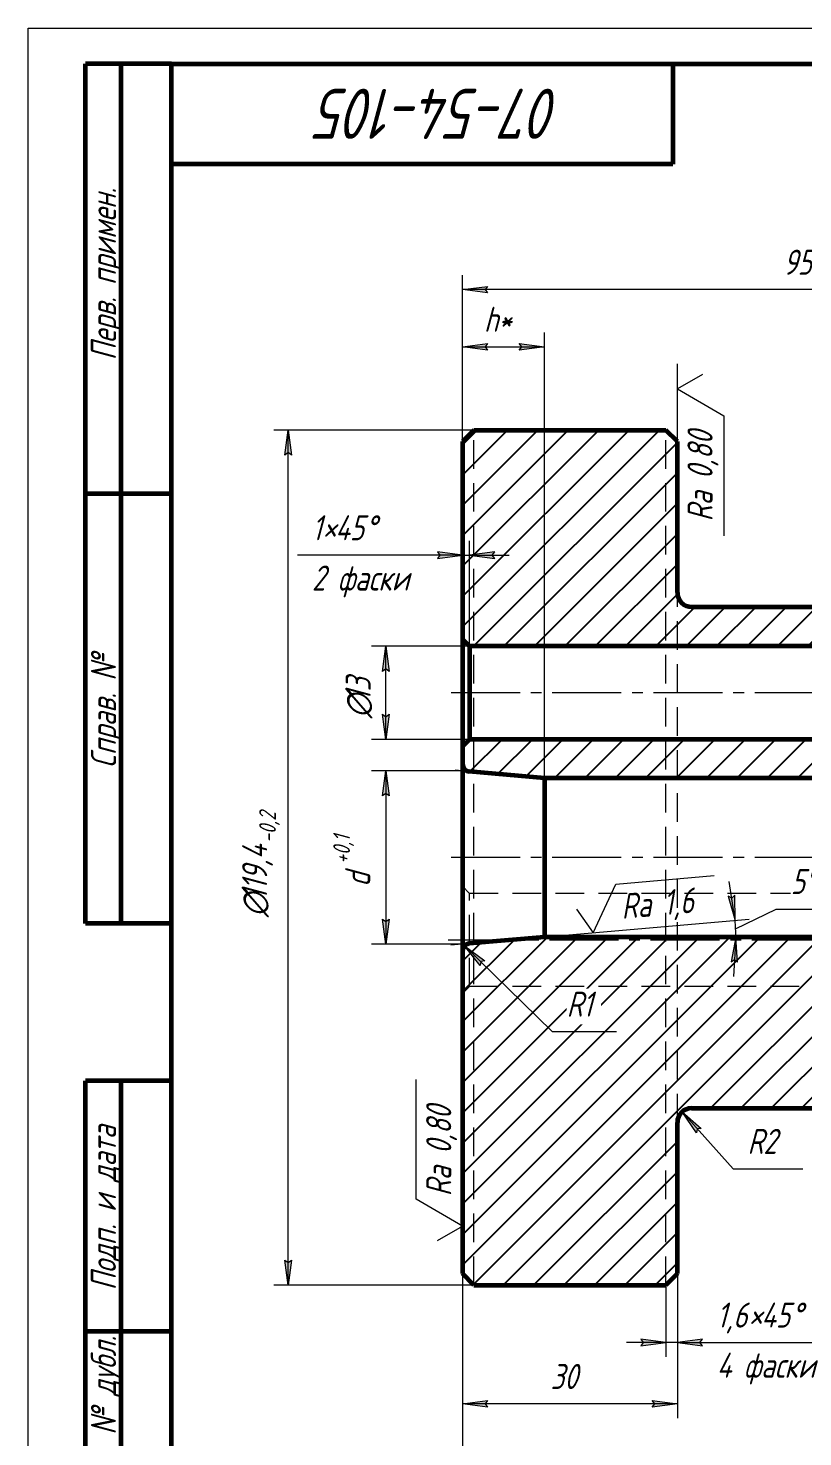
# Model space of a CAD drawing. Header units: millimetres. Extents: x 0 to 420, y 0 to 297.
# Drawn here: x 0 to 108.2, y 100.3 to 297 of the extents above; entities that cross this region are included whole.
import ezdxf

# ---------------------------------------------------------------- set-up
doc = ezdxf.new("R2010")
doc.units = ezdxf.units.MM
for name, pattern in [('K5LT_AXLED', [14.136858, 9.636858, -1.5, 1.5, -1.5]), ('K5LT_BASIC', [0]), ('K5LT_DASHED', [6, 4, -2]), ('K5LT_THIN', [0])]:
    doc.linetypes.add(name, pattern=pattern)
doc.layers.add('Системный слой', color=7, linetype='Continuous')
doc.layers.add('Системный слой (1)', color=252, linetype='Continuous', true_color=0x909090)
doc.styles.add('KDIMTEXTSTYLE', font='GOST_AU.SHX', dxfattribs={"width": 0.96, "oblique": 15, "height": 5})
doc.styles.add('KTEXTSTYLE', font='GOST_AU.SHX', dxfattribs={"width": 0.96, "height": 5})
doc.dimstyles.new('KDIMSTYLE (1.00)', dxfattribs={"dimtxt": 5, "dimasz": 1, "dimexe": 2, "dimexo": 0, "dimgap": 1, "dimtad": 1, "dimtxsty": 'KDIMTEXTSTYLE', "dimsah": 1, "dimcen": 0, "dimdle": 1, "dimadec": 0, "dimazin": 0, "dimtfac": 0.667, "dimtmove": 0, "dimatfit": 3, "dimfxl": 1, "dimtvp": 1, "dimtolj": 1, "dimtzin": 0, "dimarcsym": 0})

# ---------------------------------------------------------------- blocks, each defined once
blk = doc.blocks.new('U6')
at = {"layer": 'Системный слой (1)', "color": 150, "linetype": 'K5LT_BASIC', "lineweight": 60, "true_color": 0x0080ff}
blk.add_line((60.65, 194.21), (60.65, 168.17), dxfattribs=at)
at = {"layer": 'Системный слой (1)', "color": 7, "linetype": 'K5LT_DASHED', "lineweight": 18}
for p, q in [((60.65, 194.21), (60.65, 194.21)), ((60.65, 168.17), (60.65, 168.17))]:
    blk.add_line(p, q, dxfattribs=at)
blk = doc.blocks.new('D2')
at = {"layer": 'Системный слой (1)'}
for points in [[(64.15, 93.82), (60.65, 93.36), (64.15, 92.9), (63.8, 93.36)], [(165.65, 93.36), (162.15, 93.82), (162.5, 93.36), (162.15, 92.9)]]:
    blk.add_hatch(color=7, dxfattribs=at).paths.add_polyline_path(points)
at = {"layer": 'Системный слой (1)', "color": 7, "linetype": 'K5LT_THIN', "lineweight": 18}
for p, q in [((165.65, 147.79), (165.65, 91.36)), ((60.65, 123.09), (60.65, 91.36)), ((60.65, 93.36), (64.15, 93.82)), ((64.15, 92.9), (60.65, 93.36)), ((60.65, 93.36), (165.65, 93.36)), ((64.15, 93.82), (63.8, 93.36)), ((63.8, 93.36), (64.15, 92.9)), ((162.5, 93.36), (162.15, 93.82)), ((162.15, 93.82), (165.65, 93.36)), ((165.65, 93.36), (162.15, 92.9)), ((162.15, 92.9), (162.5, 93.36))]:
    blk.add_line(p, q, dxfattribs=at)
blk.add_wipeout([(109.69, 94.36), (109.69, 99.35), (116.33, 99.35), (116.33, 94.36)]).dxf.layer = 'Системный слой (1)'
at = {"layer": 'Системный слой (1)', "color": 7, "insert": (109.69, 98.93), "char_height": 3.5, "attachment_point": 1, "style": 'KTEXTSTYLE'}
blk.add_mtext('\\H3.5;\\W0.965;\\Q15;\\Q15;105', dxfattribs=at)
blk = doc.blocks.new('KDIMARROW_01')
at = {"layer": 'Системный слой'}
blk.add_hatch(color=0, dxfattribs=at).paths.add_polyline_path([(-3.5, -0.46), (0, 0), (-3.5, 0.46), (-3.15, 0)])
at = {"layer": 'Системный слой', "color": 0, "linetype": 'K5LT_THIN', "lineweight": 18}
for p, q in [((-3.15, 0), (-3.5, 0.46)), ((-3.5, 0.46), (0, 0)), ((0, 0), (-3.5, -0.46)), ((-3.5, -0.46), (-3.15, 0))]:
    blk.add_line(p, q, dxfattribs=at)
at = {"layer": 'Системный слой (1)', "color": 0, "linetype": 'K5LT_THIN', "lineweight": 18}
blk.add_line((0, 0), (-1, 0), dxfattribs=at)
blk = doc.blocks.new('D3')
at = {"layer": 'Системный слой (1)'}
for points in [[(64.15, 105.37), (60.65, 104.91), (64.15, 104.45), (63.8, 104.91)], [(90.65, 104.91), (87.15, 105.37), (87.5, 104.91), (87.15, 104.45)]]:
    blk.add_hatch(color=7, dxfattribs=at).paths.add_polyline_path(points)
at = {"layer": 'Системный слой (1)', "color": 7, "linetype": 'K5LT_THIN', "lineweight": 18}
for p, q in [((60.65, 123.09), (60.65, 102.91)), ((90.65, 123.09), (90.65, 102.91)), ((60.65, 104.91), (64.15, 105.37)), ((64.15, 104.45), (60.65, 104.91)), ((90.65, 104.91), (60.65, 104.91)), ((64.15, 105.37), (63.8, 104.91)), ((63.8, 104.91), (64.15, 104.45)), ((87.5, 104.91), (87.15, 105.37)), ((87.15, 105.37), (90.65, 104.91)), ((90.65, 104.91), (87.15, 104.45)), ((87.15, 104.45), (87.5, 104.91))]:
    blk.add_line(p, q, dxfattribs=at)
blk.add_wipeout([(72.93, 105.91), (72.93, 110.9), (78.15, 110.9), (78.15, 105.91)]).dxf.layer = 'Системный слой (1)'
at = {"layer": 'Системный слой (1)', "color": 7, "insert": (72.93, 110.48), "char_height": 3.5, "attachment_point": 1, "style": 'KTEXTSTYLE'}
blk.add_mtext('\\H3.5;\\W0.965;\\Q15;\\Q15;30', dxfattribs=at)
blk = doc.blocks.new('D4')
at = {"layer": 'Системный слой (1)'}
for points in [[(89.05, 113.47), (85.55, 113.93), (85.9, 113.47), (85.55, 113.01)], [(94.15, 113.93), (90.65, 113.47), (94.15, 113.01), (93.8, 113.47)]]:
    blk.add_hatch(color=7, dxfattribs=at).paths.add_polyline_path(points)
at = {"layer": 'Системный слой (1)', "color": 7, "linetype": 'K5LT_THIN', "lineweight": 18}
for p, q in [((90.65, 123.09), (90.65, 111.47)), ((89.05, 121.49), (89.05, 111.47)), ((89.05, 113.47), (83.55, 113.47)), ((89.05, 113.47), (85.55, 113.93)), ((85.55, 113.93), (85.9, 113.47)), ((85.9, 113.47), (85.55, 113.01)), ((85.55, 113.01), (89.05, 113.47)), ((90.65, 113.47), (89.05, 113.47)), ((94.15, 113.93), (90.65, 113.47)), ((90.65, 113.47), (94.15, 113.01)), ((90.65, 113.47), (94.15, 113.47)), ((93.8, 113.47), (94.15, 113.93)), ((94.15, 113.01), (93.8, 113.47))]:
    blk.add_line(p, q, dxfattribs=at)
blk.add_wipeout([(96.15, 107.47), (96.15, 119.55), (111.06, 119.55), (111.06, 107.47)]).dxf.layer = 'Системный слой (1)'
for p, q in [((90.65, 113.47), (96.15, 113.47)), ((94.15, 113.47), (113.69, 113.47))]:
    blk.add_line(p, q, dxfattribs=at)
at = {"layer": 'Системный слой (1)', "color": 7, "char_height": 3.5, "attachment_point": 1, "style": 'KTEXTSTYLE'}
for s, insert in [('\\H3.5;\\W0.965;\\Q15;\\Q15;1,6', (96.15, 119.06)), ('\\H3.5;\\W0.965;\\Q15;\\Q15;45', (102.35, 119.06)), ('\\H3.5;\\W0.965;\\Q15;\\Q15;°', (106.52, 119.06)), ('\\H3.5;\\W0.965;\\Q15;\\Q15;×', (100.6, 119.06)), ('\\H3.5;\\W0.965;\\Q15;\\Q15;4 фаски', (96.15, 112.05))]:
    blk.add_mtext(s, dxfattribs=dict(at, insert=insert))
blk = doc.blocks.new('KDIMARROW_02')
at = {"layer": 'Системный слой'}
blk.add_hatch(color=0, dxfattribs=at).paths.add_polyline_path([(3.15, 0), (3.5, 0.46), (0, 0), (3.5, -0.46)])
at = {"layer": 'Системный слой', "color": 0, "linetype": 'K5LT_THIN', "lineweight": 18}
for p, q in [((3.5, 0.46), (0, 0)), ((0, 0), (3.5, -0.46)), ((0, 0), (5.5, 0)), ((3.15, 0), (3.5, 0.46)), ((3.5, -0.46), (3.15, 0))]:
    blk.add_line(p, q, dxfattribs=at)
at = {"layer": 'Системный слой (1)', "color": 0, "linetype": 'K5LT_THIN', "lineweight": 18}
blk.add_line((0, 0), (-1, 0), dxfattribs=at)
blk = doc.blocks.new('D7')
at = {"layer": 'Системный слой (1)'}
for points in [[(36.31, 240.89), (35.85, 237.39), (36.31, 237.74), (36.77, 237.39)], [(36.31, 124.64), (35.85, 124.99), (36.31, 121.49), (36.77, 124.99)]]:
    blk.add_hatch(color=7, dxfattribs=at).paths.add_polyline_path(points)
at = {"layer": 'Системный слой (1)', "color": 7, "linetype": 'K5LT_THIN', "lineweight": 18}
for p, q in [((62.25, 240.89), (34.31, 240.89)), ((35.85, 237.39), (36.31, 240.89)), ((36.31, 240.89), (36.77, 237.39)), ((36.31, 121.49), (36.31, 240.89)), ((36.31, 237.74), (35.85, 237.39)), ((36.77, 237.39), (36.31, 237.74)), ((36.31, 121.49), (35.85, 124.99)), ((35.85, 124.99), (36.31, 124.64)), ((36.31, 124.64), (36.77, 124.99)), ((36.77, 124.99), (36.31, 121.49)), ((62.25, 121.49), (34.31, 121.49))]:
    blk.add_line(p, q, dxfattribs=at)
blk.add_wipeout([(35.31, 172.88), (29.4, 172.88), (29.4, 188.84), (35.31, 188.84)]).dxf.layer = 'Системный слой (1)'
at = {"layer": 'Системный слой (1)', "color": 7, "attachment_point": 1, "rotation": 90, "style": 'KTEXTSTYLE'}
for s, insert, char_height in [('\\H3.5;\\W0.965;\\Q15;\\Q15;\\H2.33;-0,2', (32.26, 183.23), 2.3333), ('\\H3.5;\\W0.965;\\Q15;\\Q15;119,4', (29.88, 175.28), 3.5), ('\\H3.5;\\W0.965;\\Q15;\\Q15;∅', (29.88, 172.88), 3.5)]:
    blk.add_mtext(s, dxfattribs=dict(at, insert=insert, char_height=char_height))
blk = doc.blocks.new('D8')
at = {"layer": 'Системный слой (1)'}
for points in [[(49.93, 193.29), (49.47, 189.79), (49.93, 190.14), (50.39, 189.79)], [(49.93, 172.24), (49.47, 172.59), (49.93, 169.09), (50.39, 172.59)]]:
    blk.add_hatch(color=7, dxfattribs=at).paths.add_polyline_path(points)
at = {"layer": 'Системный слой (1)', "color": 7, "linetype": 'K5LT_THIN', "lineweight": 18}
for p, q in [((60.65, 193.29), (47.93, 193.29)), ((49.47, 189.79), (49.93, 193.29)), ((49.93, 193.29), (50.39, 189.79)), ((49.93, 193.29), (49.93, 169.09)), ((49.93, 190.14), (49.47, 189.79)), ((50.39, 189.79), (49.93, 190.14)), ((49.93, 169.09), (49.47, 172.59)), ((49.47, 172.59), (49.93, 172.24)), ((49.93, 172.24), (50.39, 172.59)), ((50.39, 172.59), (49.93, 169.09)), ((60.65, 169.09), (47.93, 169.09))]:
    blk.add_line(p, q, dxfattribs=at)
blk.add_wipeout([(48.93, 177.1), (42.33, 177.1), (42.33, 184.96), (48.93, 184.96)]).dxf.layer = 'Системный слой (1)'
at = {"layer": 'Системный слой (1)', "color": 7, "attachment_point": 1, "rotation": 90, "style": 'KTEXTSTYLE'}
for s, insert, char_height in [('\\H3.5;\\W0.965;\\Q15;\\Q15;\\H2.33;+0,1', (42.61, 180.3), 2.3333), ('\\H3.5;\\W0.965;\\Q15;\\Q15;d', (44.26, 177.1), 3.5)]:
    blk.add_mtext(s, dxfattribs=dict(at, insert=insert, char_height=char_height))
blk = doc.blocks.new('D9')
at = {"layer": 'Системный слой (1)', "color": 7, "linetype": 'K5LT_THIN', "lineweight": 18}
for p, q in [((61.65, 210.69), (47.93, 210.69)), ((49.93, 210.69), (50.39, 207.19)), ((49.93, 197.69), (49.93, 210.69)), ((50.39, 207.19), (49.93, 207.54)), ((49.93, 200.84), (50.39, 201.19)), ((50.39, 201.19), (49.93, 197.69)), ((61.65, 197.69), (47.93, 197.69))]:
    blk.add_line(p, q, dxfattribs=at)
blk.add_wipeout([(48.93, 200.64), (43.85, 200.64), (43.85, 207.46), (48.93, 207.46)]).dxf.layer = 'Системный слой (1)'
at = {"layer": 'Системный слой (1)'}
for points in [[(49.93, 210.69), (49.47, 207.19), (49.93, 207.54), (50.39, 207.19)], [(49.93, 197.69), (49.47, 201.19), (49.93, 200.84), (50.39, 201.19)]]:
    blk.add_hatch(color=7, dxfattribs=at).paths.add_polyline_path(points)
at = {"layer": 'Системный слой (1)', "color": 7, "linetype": 'K5LT_THIN', "lineweight": 18}
for p, q in [((49.47, 207.19), (49.93, 210.69)), ((49.93, 207.54), (49.47, 207.19)), ((49.93, 197.69), (49.47, 201.19)), ((49.47, 201.19), (49.93, 200.84))]:
    blk.add_line(p, q, dxfattribs=at)
at = {"layer": 'Системный слой (1)', "color": 7, "char_height": 3.5, "attachment_point": 1, "rotation": 90, "style": 'KTEXTSTYLE'}
for s, insert in [('\\H3.5;\\W0.965;\\Q15;\\Q15;13', (44.34, 203.04)), ('\\H3.5;\\W0.965;\\Q15;\\Q15;∅', (44.34, 200.64))]:
    blk.add_mtext(s, dxfattribs=dict(at, insert=insert))
blk = doc.blocks.new('D10')
at = {"layer": 'Системный слой (1)', "color": 7, "linetype": 'K5LT_THIN', "lineweight": 18}
for p, q in [((60.65, 181.19), (60.65, 254.52)), ((72.08, 181.19), (72.08, 254.52)), ((64.15, 252.06), (60.65, 252.52)), ((60.65, 252.52), (72.08, 252.52)), ((63.8, 252.52), (64.15, 252.06)), ((72.08, 252.52), (68.58, 252.06)), ((68.58, 252.06), (68.93, 252.52))]:
    blk.add_line(p, q, dxfattribs=at)
blk.add_wipeout([(63.64, 253.52), (63.64, 258.52), (68.87, 258.52), (68.87, 253.52)]).dxf.layer = 'Системный слой (1)'
at = {"layer": 'Системный слой (1)'}
for points in [[(64.15, 252.98), (60.65, 252.52), (64.15, 252.06), (63.8, 252.52)], [(72.08, 252.52), (68.58, 252.98), (68.93, 252.52), (68.58, 252.06)]]:
    blk.add_hatch(color=7, dxfattribs=at).paths.add_polyline_path(points)
at = {"layer": 'Системный слой (1)', "color": 7, "linetype": 'K5LT_THIN', "lineweight": 18}
for p, q in [((60.65, 252.52), (64.15, 252.98)), ((64.15, 252.98), (63.8, 252.52)), ((68.93, 252.52), (68.58, 252.98)), ((68.58, 252.98), (72.08, 252.52))]:
    blk.add_line(p, q, dxfattribs=at)
at = {"layer": 'Системный слой (1)', "color": 7, "insert": (63.64, 258.1), "char_height": 3.5, "attachment_point": 1, "style": 'KTEXTSTYLE'}
blk.add_mtext('\\H3.5;\\W0.965;\\Q15;\\Q15;h*', dxfattribs=at)
blk = doc.blocks.new('D11')
at = {"layer": 'Системный слой (1)'}
for points in [[(64.15, 260.95), (60.65, 260.49), (64.15, 260.03), (63.8, 260.49)], [(155.65, 260.49), (152.15, 260.95), (152.5, 260.49), (152.15, 260.03)]]:
    blk.add_hatch(color=7, dxfattribs=at).paths.add_polyline_path(points)
at = {"layer": 'Системный слой (1)', "color": 7, "linetype": 'K5LT_THIN', "lineweight": 18}
for p, q in [((60.65, 239.29), (60.65, 262.49)), ((155.65, 209.79), (155.65, 262.49)), ((60.65, 260.49), (64.15, 260.95)), ((64.15, 260.03), (60.65, 260.49)), ((155.65, 260.49), (60.65, 260.49)), ((64.15, 260.95), (63.8, 260.49)), ((63.8, 260.49), (64.15, 260.03)), ((152.5, 260.49), (152.15, 260.95)), ((152.15, 260.95), (155.65, 260.49)), ((155.65, 260.49), (152.15, 260.03)), ((152.15, 260.03), (152.5, 260.49))]:
    blk.add_line(p, q, dxfattribs=at)
blk.add_wipeout([(105.43, 261.49), (105.43, 266.49), (110.65, 266.49), (110.65, 261.49)]).dxf.layer = 'Системный слой (1)'
at = {"layer": 'Системный слой (1)', "color": 7, "insert": (105.43, 266.07), "char_height": 3.5, "attachment_point": 1, "style": 'KTEXTSTYLE'}
blk.add_mtext('\\H3.5;\\W0.965;\\Q15;\\Q15;95', dxfattribs=at)
blk = doc.blocks.new('D13')
at = {"layer": 'Системный слой (1)'}
blk.add_hatch(color=7, dxfattribs=at).paths.add_polyline_path([(63.76, 166.76), (60.94, 168.87), (63.12, 166.1), (63.19, 166.67)])
at = {"layer": 'Системный слой (1)', "color": 7, "linetype": 'K5LT_THIN', "lineweight": 18}
for p, q in [((60.94, 168.87), (63.76, 166.76)), ((63.12, 166.1), (60.94, 168.87)), ((73.19, 156.9), (60.94, 168.87)), ((63.19, 166.67), (63.12, 166.1)), ((63.76, 166.76), (63.19, 166.67)), ((73.19, 156.9), (82.17, 156.9))]:
    blk.add_line(p, q, dxfattribs=at)
blk.add_wipeout([(75.19, 157.9), (75.19, 162.9), (79.97, 162.9), (79.97, 157.9)]).dxf.layer = 'Системный слой (1)'
at = {"layer": 'Системный слой (1)', "color": 7, "char_height": 3.5, "attachment_point": 1, "style": 'KTEXTSTYLE'}
for s, insert in [('\\H3.5;\\W0.965;\\Q15;\\Q15;R', (75.19, 162.47)), ('\\H3.5;\\W0.965;\\Q15;\\Q15;1', (77.41, 162.47))]:
    blk.add_mtext(s, dxfattribs=dict(at, insert=insert))
blk = doc.blocks.new('D14')
at = {"layer": 'Системный слой (1)'}
blk.add_hatch(color=7, dxfattribs=at).paths.add_polyline_path([(93.99, 143.38), (91.32, 145.68), (93.31, 142.77), (93.42, 143.33)])
at = {"layer": 'Системный слой (1)', "color": 7, "linetype": 'K5LT_THIN', "lineweight": 18}
for p, q in [((91.32, 145.68), (93.99, 143.38)), ((93.31, 142.77), (91.32, 145.68)), ((98.44, 137.73), (91.32, 145.68)), ((93.42, 143.33), (93.31, 142.77)), ((93.99, 143.38), (93.42, 143.33)), ((98.44, 137.73), (108.16, 137.73))]:
    blk.add_line(p, q, dxfattribs=at)
blk.add_wipeout([(100.44, 138.73), (100.44, 143.73), (105.93, 143.73), (105.93, 138.73)]).dxf.layer = 'Системный слой (1)'
at = {"layer": 'Системный слой (1)', "color": 7, "char_height": 3.5, "attachment_point": 1, "style": 'KTEXTSTYLE'}
for s, insert in [('\\H3.5;\\W0.965;\\Q15;\\Q15;R', (100.44, 143.31)), ('\\H3.5;\\W0.965;\\Q15;\\Q15;2', (102.66, 143.31))]:
    blk.add_mtext(s, dxfattribs=dict(at, insert=insert))
blk = doc.blocks.new('D15')
at = {"layer": 'Системный слой (1)'}
for points in [[(98.25, 175.54), (98.66, 175.95), (98.71, 172.42), (97.75, 175.82)], [(98.81, 170.09), (98.15, 166.62), (98.63, 166.95), (99.07, 166.57)]]:
    blk.add_hatch(color=7, dxfattribs=at).paths.add_polyline_path(points)
at = {"layer": 'Системный слой (1)', "color": 7, "linetype": 'K5LT_THIN', "lineweight": 18}
for p, q in [((98.71, 172.42), (97.91, 177.86)), ((98.25, 175.54), (97.75, 175.82)), ((97.75, 175.82), (98.71, 172.42)), ((98.66, 175.95), (98.25, 175.54)), ((98.71, 172.42), (98.66, 175.95)), ((98.79, 171.26), (104.47, 174)), ((104.47, 174), (113.17, 174)), ((61.56, 169.17), (100.7, 172.59)), ((164.05, 170.09), (96.81, 170.09)), ((98.81, 170.09), (98.15, 166.62)), ((98.81, 170.09), (98.49, 164.6)), ((99.07, 166.57), (98.81, 170.09)), ((98.15, 166.62), (98.63, 166.95)), ((98.63, 166.95), (99.07, 166.57))]:
    blk.add_line(p, q, dxfattribs=at)
blk.add_arc((72.08, 170.09), 26.73, 360, 5, dxfattribs=at)
blk.add_wipeout([(106.47, 175), (106.47, 180.08), (110.98, 180.08), (110.98, 175)]).dxf.layer = 'Системный слой (1)'
at = {"layer": 'Системный слой (1)', "color": 7, "char_height": 3.5, "attachment_point": 1, "style": 'KTEXTSTYLE'}
for s, insert in [('\\H3.5;\\W0.965;\\Q15;\\Q15;5', (106.47, 179.59)), ('\\H3.5;\\W0.965;\\Q15;\\Q15;°', (108.42, 179.59))]:
    blk.add_mtext(s, dxfattribs=dict(at, insert=insert))
blk = doc.blocks.new('U7')
at = {"layer": 'Системный слой (1)', "color": 7, "linetype": 'K5LT_THIN', "lineweight": 18}
for p, q in [((54.16, 133.47), (54.16, 150.22)), ((60.65, 129.72), (54.16, 133.47)), ((57.15, 127.7), (60.65, 129.72))]:
    blk.add_line(p, q, dxfattribs=at)
at = {"layer": 'Системный слой (1)', "color": 7, "insert": (55.58, 133.89), "char_height": 3.5, "attachment_point": 1, "rotation": 90, "style": 'KTEXTSTYLE'}
blk.add_mtext('\\H3.5;\\W0.965;\\Q15;\\Q15;Ra 0,80', dxfattribs=at)
blk = doc.blocks.new('U8')
at = {"layer": 'Системный слой (1)', "color": 7, "linetype": 'K5LT_THIN', "lineweight": 18}
for p, q in [((78.9, 170.69), (82.07, 177.48)), ((82.07, 177.48), (95.81, 178.69)), ((76.59, 174), (78.9, 170.69))]:
    blk.add_line(p, q, dxfattribs=at)
at = {"layer": 'Системный слой (1)', "color": 7, "insert": (82.62, 176.11), "char_height": 3.5, "attachment_point": 1, "rotation": 5, "style": 'KTEXTSTYLE'}
blk.add_mtext('\\H3.5;\\W0.965;\\Q15;\\Q15;Ra 1,6', dxfattribs=at)
blk = doc.blocks.new('U12')
at = {"layer": 'Системный слой (1)', "color": 7, "linetype": 'K5LT_THIN', "lineweight": 18}
for p, q in [((90.65, 239.29), (90.65, 250.12)), ((94.15, 248.64), (90.65, 246.62)), ((90.65, 246.62), (97.15, 242.87)), ((97.15, 242.87), (97.15, 226.12))]:
    blk.add_line(p, q, dxfattribs=at)
at = {"layer": 'Системный слой (1)', "color": 7, "insert": (92.07, 228.12), "char_height": 3.5, "attachment_point": 1, "rotation": 90, "style": 'KTEXTSTYLE'}
blk.add_mtext('\\H3.5;\\W0.965;\\Q15;\\Q15;Ra 0,80', dxfattribs=at)
blk = doc.blocks.new('D16')
at = {"layer": 'Системный слой (1)'}
for points in [[(60.65, 223.4), (57.15, 223.86), (57.5, 223.4), (57.15, 222.93)], [(65.15, 223.86), (61.65, 223.4), (65.15, 222.93), (64.8, 223.4)]]:
    blk.add_hatch(color=7, dxfattribs=at).paths.add_polyline_path(points)
at = {"layer": 'Системный слой (1)', "color": 7, "linetype": 'K5LT_THIN', "lineweight": 18}
for p, q in [((60.65, 211.69), (60.65, 225.4)), ((61.65, 210.69), (61.65, 225.4)), ((60.65, 223.4), (57.15, 223.86)), ((57.15, 223.86), (57.5, 223.4)), ((57.5, 223.4), (57.15, 222.93)), ((57.15, 222.93), (60.65, 223.4)), ((60.65, 223.4), (57.15, 223.4)), ((60.65, 223.4), (61.65, 223.4)), ((65.15, 223.86), (61.65, 223.4)), ((61.65, 223.4), (65.15, 222.93)), ((61.65, 223.4), (67.15, 223.4)), ((64.8, 223.4), (65.15, 223.86)), ((65.15, 222.93), (64.8, 223.4))]:
    blk.add_line(p, q, dxfattribs=at)
blk.add_wipeout([(39.62, 217.4), (39.62, 229.48), (54.53, 229.48), (54.53, 217.4)]).dxf.layer = 'Системный слой (1)'
for p, q in [((57.15, 223.4), (37.62, 223.4)), ((60.65, 223.4), (55.15, 223.4))]:
    blk.add_line(p, q, dxfattribs=at)
at = {"layer": 'Системный слой (1)', "color": 7, "char_height": 3.5, "attachment_point": 1, "style": 'KTEXTSTYLE'}
for s, insert in [('\\H3.5;\\W0.965;\\Q15;\\Q15;1', (39.62, 228.99)), ('\\H3.5;\\W0.965;\\Q15;\\Q15;45', (42.86, 228.99)), ('\\H3.5;\\W0.965;\\Q15;\\Q15;°', (47.02, 228.99)), ('\\H3.5;\\W0.965;\\Q15;\\Q15;×', (41.1, 228.99)), ('\\H3.5;\\W0.965;\\Q15;\\Q15;2 фаски', (39.62, 221.97))]:
    blk.add_mtext(s, dxfattribs=dict(at, insert=insert))
blk = doc.blocks.new('U15')
at = {"color": 7, "linetype": 'K5LT_THIN', "lineweight": 18}
for p, q in [((0, 0), (0, 297)), ((0, 297), (420, 297))]:
    blk.add_line(p, q, dxfattribs=at)
at = {"color": 150, "linetype": 'K5LT_BASIC', "lineweight": 60, "true_color": 0x0080ff}
for p, q in [((8, 172), (8, 292)), ((20, 292), (8, 292)), ((13, 172), (13, 292)), ((20, 5), (20, 292)), ((20, 292), (415, 292)), ((90, 292), (90, 278)), ((90, 278), (20, 278)), ((20, 232), (8, 232)), ((20, 172), (8, 172)), ((8, 5), (8, 150)), ((20, 150), (8, 150)), ((13, 5), (13, 150)), ((20, 115), (8, 115))]:
    blk.add_line(p, q, dxfattribs=at)
at = {"color": 7, "attachment_point": 1, "style": 'KTEXTSTYLE'}
for s, insert, char_height, rotation in [('\\H3.5;\\W0.965;\\Q15;\\Q15;\\H7.00;07-54-105', (74.42, 281.55), 7, 180), ('\\H3.5;\\W0.965;\\Q15;\\Q15;Перв. примен.', (8.77, 250.61), 3.5, 90), ('\\H3.5;\\W0.965;\\Q15;\\Q15;Справ. №', (8.77, 193.68), 3.5, 90), ('\\H3.5;\\W0.965;\\Q15;\\Q15;Подп. и дата', (8.77, 120.75), 3.5, 90), ('\\H3.5;\\W0.965;\\Q15;\\Q15;Инв. № дубл.', (8.77, 91.67), 3.5, 90)]:
    blk.add_mtext(s, dxfattribs=dict(at, insert=insert, char_height=char_height, rotation=rotation))

msp = doc.modelspace()

# ---------------------------------------------------------------- hatches: boundary and pattern name
at = {"layer": 'Системный слой (1)'}
h = msp.add_hatch(dxfattribs=at)
h.set_pattern_fill('', angle=45, style=0, pattern_type=0)
h.set_pattern_definition([(45, (0, 0), (-2.12132, 2.12132), [])])
h.paths.add_polyline_path([(165.65, 147.79), (165.65, 168.49), (164.05, 170.09), (72.08, 170.09), (61.563, 169.17), (60.884, 168.816), (60.65, 168.174), (60.65, 123.09), (62.25, 121.49), (89.05, 121.49), (90.65, 123.09), (90.65, 144.19), (91.236, 145.604), (92.65, 146.19), (164.05, 146.19)])
h.paths.add_polyline_path([(165.65, 193.89), (165.65, 200.19), (157.25, 200.19), (155.65, 198.59), (155.65, 197.69), (61.65, 197.69), (60.65, 196.69), (60.65, 194.206), (60.943, 193.499), (61.563, 193.21), (72.08, 192.29), (164.05, 192.29)])
h.paths.add_polyline_path([(165.65, 208.19), (165.65, 214.59), (164.05, 216.19), (92.65, 216.19), (91.236, 216.776), (90.65, 218.19), (90.65, 239.29), (89.05, 240.89), (62.25, 240.89), (60.65, 239.29), (60.65, 211.69), (61.65, 210.69), (155.65, 210.69), (155.65, 209.79), (157.25, 208.19)])

# ---------------------------------------------------------------- linework, layer by layer
at = {"layer": 'Системный слой (1)', "color": 150, "linetype": 'K5LT_BASIC', "lineweight": 60, "true_color": 0x0080ff}
for p, q in [((62.25, 240.89), (60.65, 239.29)), ((62.25, 240.89), (89.05, 240.89)), ((90.65, 239.29), (89.05, 240.89)), ((60.65, 239.29), (60.65, 211.69)), ((90.65, 218.19), (90.65, 239.29)), ((92.65, 216.19), (164.05, 216.19)), ((60.65, 211.69), (61.65, 210.69)), ((60.65, 211.69), (60.65, 196.69)), ((155.65, 210.69), (61.65, 210.69)), ((61.65, 210.69), (61.65, 197.69)), ((60.65, 196.69), (61.65, 197.69)), ((155.65, 197.69), (61.65, 197.69)), ((60.65, 196.69), (60.65, 194.206)), ((72.08, 192.29), (61.563, 193.21)), ((164.05, 192.29), (72.08, 192.29)), ((72.08, 192.29), (72.08, 170.09)), ((72.08, 170.09), (61.563, 169.17)), ((164.05, 170.09), (72.08, 170.09)), ((60.65, 168.174), (60.65, 123.09)), ((92.65, 146.19), (164.05, 146.19)), ((90.65, 123.09), (90.65, 144.19)), ((62.25, 121.49), (60.65, 123.09)), ((90.65, 123.09), (89.05, 121.49)), ((62.25, 121.49), (89.05, 121.49))]:
    msp.add_line(p, q, dxfattribs=at)
at = {"layer": 'Системный слой (1)', "color": 7, "linetype": 'K5LT_DASHED', "lineweight": 18}
for p, q in [((62.25, 121.49), (62.25, 240.89)), ((89.05, 121.49), (89.05, 240.89)), ((90.65, 144.19), (90.65, 218.19)), ((60.65, 177.19), (61.65, 176.19)), ((61.65, 163.19), (61.65, 176.19)), ((155.65, 176.19), (61.65, 176.19)), ((60.65, 162.19), (61.65, 163.19)), ((155.65, 163.19), (61.65, 163.19))]:
    msp.add_line(p, q, dxfattribs=at)
at = {"layer": 'Системный слой (1)', "color": 30, "linetype": 'K5LT_AXLED', "lineweight": 18, "true_color": 0xff8000}
for p, q in [((167.65, 204.19), (58.65, 204.19)), ((167.65, 181.19), (58.65, 181.19)), ((58.65, 169.69), (167.65, 169.69))]:
    msp.add_line(p, q, dxfattribs=at)
at = {"layer": 'Системный слой (1)', "color": 7, "linetype": 'K5LT_THIN', "lineweight": 18}
for p, q in [((61.563, 193.21), (59.623, 193.38)), ((61.563, 169.17), (59.016, 168.947))]:
    msp.add_line(p, q, dxfattribs=at)
at = {"layer": 'Системный слой (1)', "color": 150, "linetype": 'K5LT_BASIC', "lineweight": 60, "true_color": 0x0080ff}
for centre, radius, start, end in [((92.65, 218.19), 2, 180, 270), ((61.65, 194.206), 1, 180, 265), ((61.65, 168.174), 1, 95, 180), ((92.65, 144.19), 2, 90, 180)]:
    msp.add_arc(centre, radius, start, end, dxfattribs=at)

# ---------------------------------------------------------------- block references
at = {"layer": 'Системный слой (1)'}
msp.add_blockref('U6', (0, 0), dxfattribs=at)

# ---------------------------------------------------------------- next in the draw order: dimensions: what is measured, and where the dimension line sits
at = {"layer": 'Системный слой (1)', "color": 7}
dim = msp.add_linear_dim(base=(60.65, 93.358), p1=(165.65, 147.79), p2=(60.65, 123.09), dimstyle='KDIMSTYLE (1.00)', override={"dimexo": 0, "dimpost": '\\H3.5;\\W0.965;\\Q15;<>', "dimblk1": 'KDIMARROW_01', "dimblk2": 'KDIMARROW_01', "dimse1": 0, "dimse2": 0, "dimclrt": 7, "dimtol": 1, "dimtp": 0, "dimtm": 0, "dimtdec": 5, "dimtolj": 1}, dxfattribs=at)
dim.commit()
dim.dimension.update_dxf_attribs({"geometry": 'D2', "text_midpoint": (113.15, 93.358), "dimtype": 160})

# ---------------------------------------------------------------- next in the draw order: dimensions: what is measured, and where the dimension line sits
dim = msp.add_radius_dim(center=(92.65, 144.19), mpoint=(91.315, 145.679), dimstyle='KDIMSTYLE (1.00)', override={"dimtih": 1, "dimtoh": 1, "dimpost": '\\H3.5;\\W0.965;\\Q15;<>', "dimblk2": 'KDIMARROW_01', "dimclrt": 7, "dimtol": 1, "dimtp": 0, "dimtm": 0, "dimtdec": 5, "dimtmove": 1, "dimtolj": 1}, dxfattribs=at)
dim.commit()
dim.dimension.update_dxf_attribs({"geometry": 'D14', "text_midpoint": (106.158, 137.732), "dimtype": 164})
dim = msp.add_linear_dim(base=(90.65, 104.908), p1=(60.65, 123.09), p2=(90.65, 123.09), dimstyle='KDIMSTYLE (1.00)', override={"dimexo": 0, "dimpost": '\\H3.5;\\W0.965;\\Q15;<>', "dimblk1": 'KDIMARROW_01', "dimblk2": 'KDIMARROW_01', "dimse1": 0, "dimse2": 0, "dimclrt": 7, "dimtol": 1, "dimtp": 0, "dimtm": 0, "dimtdec": 5, "dimtolj": 1}, dxfattribs=at)
dim.commit()
dim.dimension.update_dxf_attribs({"geometry": 'D3', "text_midpoint": (75.65, 104.908), "dimtype": 160})

# ---------------------------------------------------------------- next in the draw order: dimensions: what is measured, and where the dimension line sits
dim = msp.add_linear_dim(base=(36.314, 121.49), p1=(62.25, 240.89), p2=(62.25, 121.49), angle=90, dimstyle='KDIMSTYLE (1.00)', override={"dimexo": 0, "dimpost": '\\H3.5;\\W0.965;\\Q15;∅<>', "dimblk1": 'KDIMARROW_01', "dimblk2": 'KDIMARROW_01', "dimse1": 0, "dimse2": 0, "dimclrt": 7, "dimtol": 1, "dimtp": 0, "dimtm": 0.2, "dimtdec": 5, "dimtolj": 1}, dxfattribs=at)
dim.commit()
dim.dimension.update_dxf_attribs({"geometry": 'D7', "text_midpoint": (36.314, 181.19), "dimtype": 160})
dim = msp.add_linear_dim(base=(90.65, 113.469), p1=(89.05, 121.49), p2=(90.65, 123.09), dimstyle='KDIMSTYLE (1.00)', override={"dimexo": 0, "dimpost": '\\H3.5;\\W0.965;\\Q15;<>\\H3.5;\\W0.965;\\Q15;\\Q15;\\Q15;×\\Q15;45\\Q15;°\\Q15;\\X\\H3.5;\\W0.965;\\Q15;\\Q15;4 фаски', "dimblk1": 'KDIMARROW_02', "dimblk2": 'KDIMARROW_02', "dimse1": 0, "dimse2": 0, "dimclrt": 7, "dimtol": 1, "dimtp": 0, "dimtm": 0, "dimtdec": 5, "dimtolj": 1}, dxfattribs=at)
dim.commit()
dim.dimension.update_dxf_attribs({"geometry": 'D4', "text_midpoint": (103.918, 113.469)})

# ---------------------------------------------------------------- next in the draw order: block references
at = {"layer": 'Системный слой (1)'}
msp.add_blockref('U7', (0, 0), dxfattribs=at)

# ---------------------------------------------------------------- next in the draw order: dimensions: what is measured, and where the dimension line sits
at = {"layer": 'Системный слой (1)', "color": 7}
dim = msp.add_linear_dim(base=(49.931, 197.69), p1=(61.65, 210.69), p2=(61.65, 197.69), angle=90, dimstyle='KDIMSTYLE (1.00)', override={"dimexo": 0, "dimpost": '\\H3.5;\\W0.965;\\Q15;∅<>', "dimblk1": 'KDIMARROW_01', "dimblk2": 'KDIMARROW_01', "dimse1": 0, "dimse2": 0, "dimclrt": 7, "dimtol": 1, "dimtp": 0, "dimtm": 0, "dimtdec": 5, "dimtolj": 1}, dxfattribs=at)
dim.commit()
dim.dimension.update_dxf_attribs({"geometry": 'D9', "text_midpoint": (49.931, 204.19), "dimtype": 160})
dim = msp.add_linear_dim(base=(49.931, 193.29), p1=(60.65, 169.09), p2=(60.65, 193.29), angle=90, text='\\H3.5;\\W0.965;\\Q15;\\H3.5;\\W0.965;\\Q15;\\Q15;d\\H0.65x;\\S+0,1^ ;\\H1.5x;', dimstyle='KDIMSTYLE (1.00)', override={"dimexo": 0, "dimblk1": 'KDIMARROW_01', "dimblk2": 'KDIMARROW_01', "dimse1": 0, "dimse2": 0, "dimclrt": 7, "dimtolj": 1}, dxfattribs=at)
dim.commit()
dim.dimension.update_dxf_attribs({"geometry": 'D8', "text_midpoint": (49.931, 181.19), "dimtype": 160})

# ---------------------------------------------------------------- next in the draw order: dimensions: what is measured, and where the dimension line sits
dim = msp.add_linear_dim(base=(60.65, 252.522), p1=(72.08, 181.19), p2=(60.65, 181.19), text='\\H3.5;\\W0.965;\\Q15;\\H3.5;\\W0.965;\\Q15;\\Q15;h\\H3.5;\\W0.965;\\Q15;\\Q15;*', dimstyle='KDIMSTYLE (1.00)', override={"dimexo": 0, "dimblk1": 'KDIMARROW_01', "dimblk2": 'KDIMARROW_01', "dimse1": 0, "dimse2": 0, "dimclrt": 7, "dimtolj": 1}, dxfattribs=at)
dim.commit()
dim.dimension.update_dxf_attribs({"geometry": 'D10', "text_midpoint": (66.365, 252.522), "dimtype": 160})
dim = msp.add_radius_dim(center=(61.65, 168.174), mpoint=(60.935, 168.872), dimstyle='KDIMSTYLE (1.00)', override={"dimtih": 1, "dimtoh": 1, "dimpost": '\\H3.5;\\W0.965;\\Q15;<>', "dimblk2": 'KDIMARROW_01', "dimclrt": 7, "dimtol": 1, "dimtp": 0, "dimtm": 0, "dimtdec": 5, "dimtmove": 1, "dimtolj": 1}, dxfattribs=at)
dim.commit()
dim.dimension.update_dxf_attribs({"geometry": 'D13', "text_midpoint": (80.165, 156.901), "dimtype": 164})

# ---------------------------------------------------------------- next in the draw order: dimensions: what is measured, and where the dimension line sits
dim = msp.add_linear_dim(base=(155.65, 260.493), p1=(60.65, 239.29), p2=(155.65, 209.79), dimstyle='KDIMSTYLE (1.00)', override={"dimexo": 0, "dimpost": '\\H3.5;\\W0.965;\\Q15;<>', "dimblk1": 'KDIMARROW_01', "dimblk2": 'KDIMARROW_01', "dimse1": 0, "dimse2": 0, "dimclrt": 7, "dimtol": 1, "dimtp": 0, "dimtm": 0, "dimtdec": 5, "dimtolj": 1}, dxfattribs=at)
dim.commit()
dim.dimension.update_dxf_attribs({"geometry": 'D11', "text_midpoint": (108.15, 260.493), "dimtype": 160})
dim = msp.add_angular_dim_2l(base=(45.427, 168.026), line1=((72.08, 170.09), (61.563, 169.17)), line2=((72.08, 170.09), (164.05, 170.09)), dimstyle='KDIMSTYLE (1.00)', override={"dimtih": 1, "dimtoh": 1, "dimpost": '\\H3.5;\\W0.965;\\Q15;<>', "dimblk1": 'KDIMARROW_02', "dimblk2": 'KDIMARROW_02', "dimclrt": 7, "dimtol": 1, "dimtp": 0, "dimtm": 0, "dimtdec": 5, "dimtmove": 1, "dimtolj": 1}, dxfattribs=at)
dim.commit()
dim.dimension.update_dxf_attribs({"geometry": 'D15', "text_midpoint": (106.472, 173.998), "dimtype": 162})

# ---------------------------------------------------------------- next in the draw order: block references
at = {"layer": 'Системный слой (1)'}
for name in ['U12', 'U8']:
    msp.add_blockref(name, (0, 0), dxfattribs=at)

# ---------------------------------------------------------------- next in the draw order: dimensions: what is measured, and where the dimension line sits
at = {"layer": 'Системный слой (1)', "color": 7}
dim = msp.add_linear_dim(base=(60.65, 223.396), p1=(61.65, 210.69), p2=(60.65, 211.69), dimstyle='KDIMSTYLE (1.00)', override={"dimexo": 0, "dimpost": '\\H3.5;\\W0.965;\\Q15;<>\\H3.5;\\W0.965;\\Q15;\\Q15;\\Q15;×\\Q15;45\\Q15;°\\Q15;\\X\\H3.5;\\W0.965;\\Q15;\\Q15;2 фаски', "dimblk1": 'KDIMARROW_02', "dimblk2": 'KDIMARROW_02', "dimse1": 0, "dimse2": 0, "dimclrt": 7, "dimtol": 1, "dimtp": 0, "dimtm": 0, "dimtdec": 5, "dimtolj": 1}, dxfattribs=at)
dim.commit()
dim.dimension.update_dxf_attribs({"geometry": 'D16', "text_midpoint": (47.383, 223.396)})

# ---------------------------------------------------------------- next in the draw order: block references
msp.add_blockref('U15', (0, 0))

doc.saveas('drawing.dxf')
